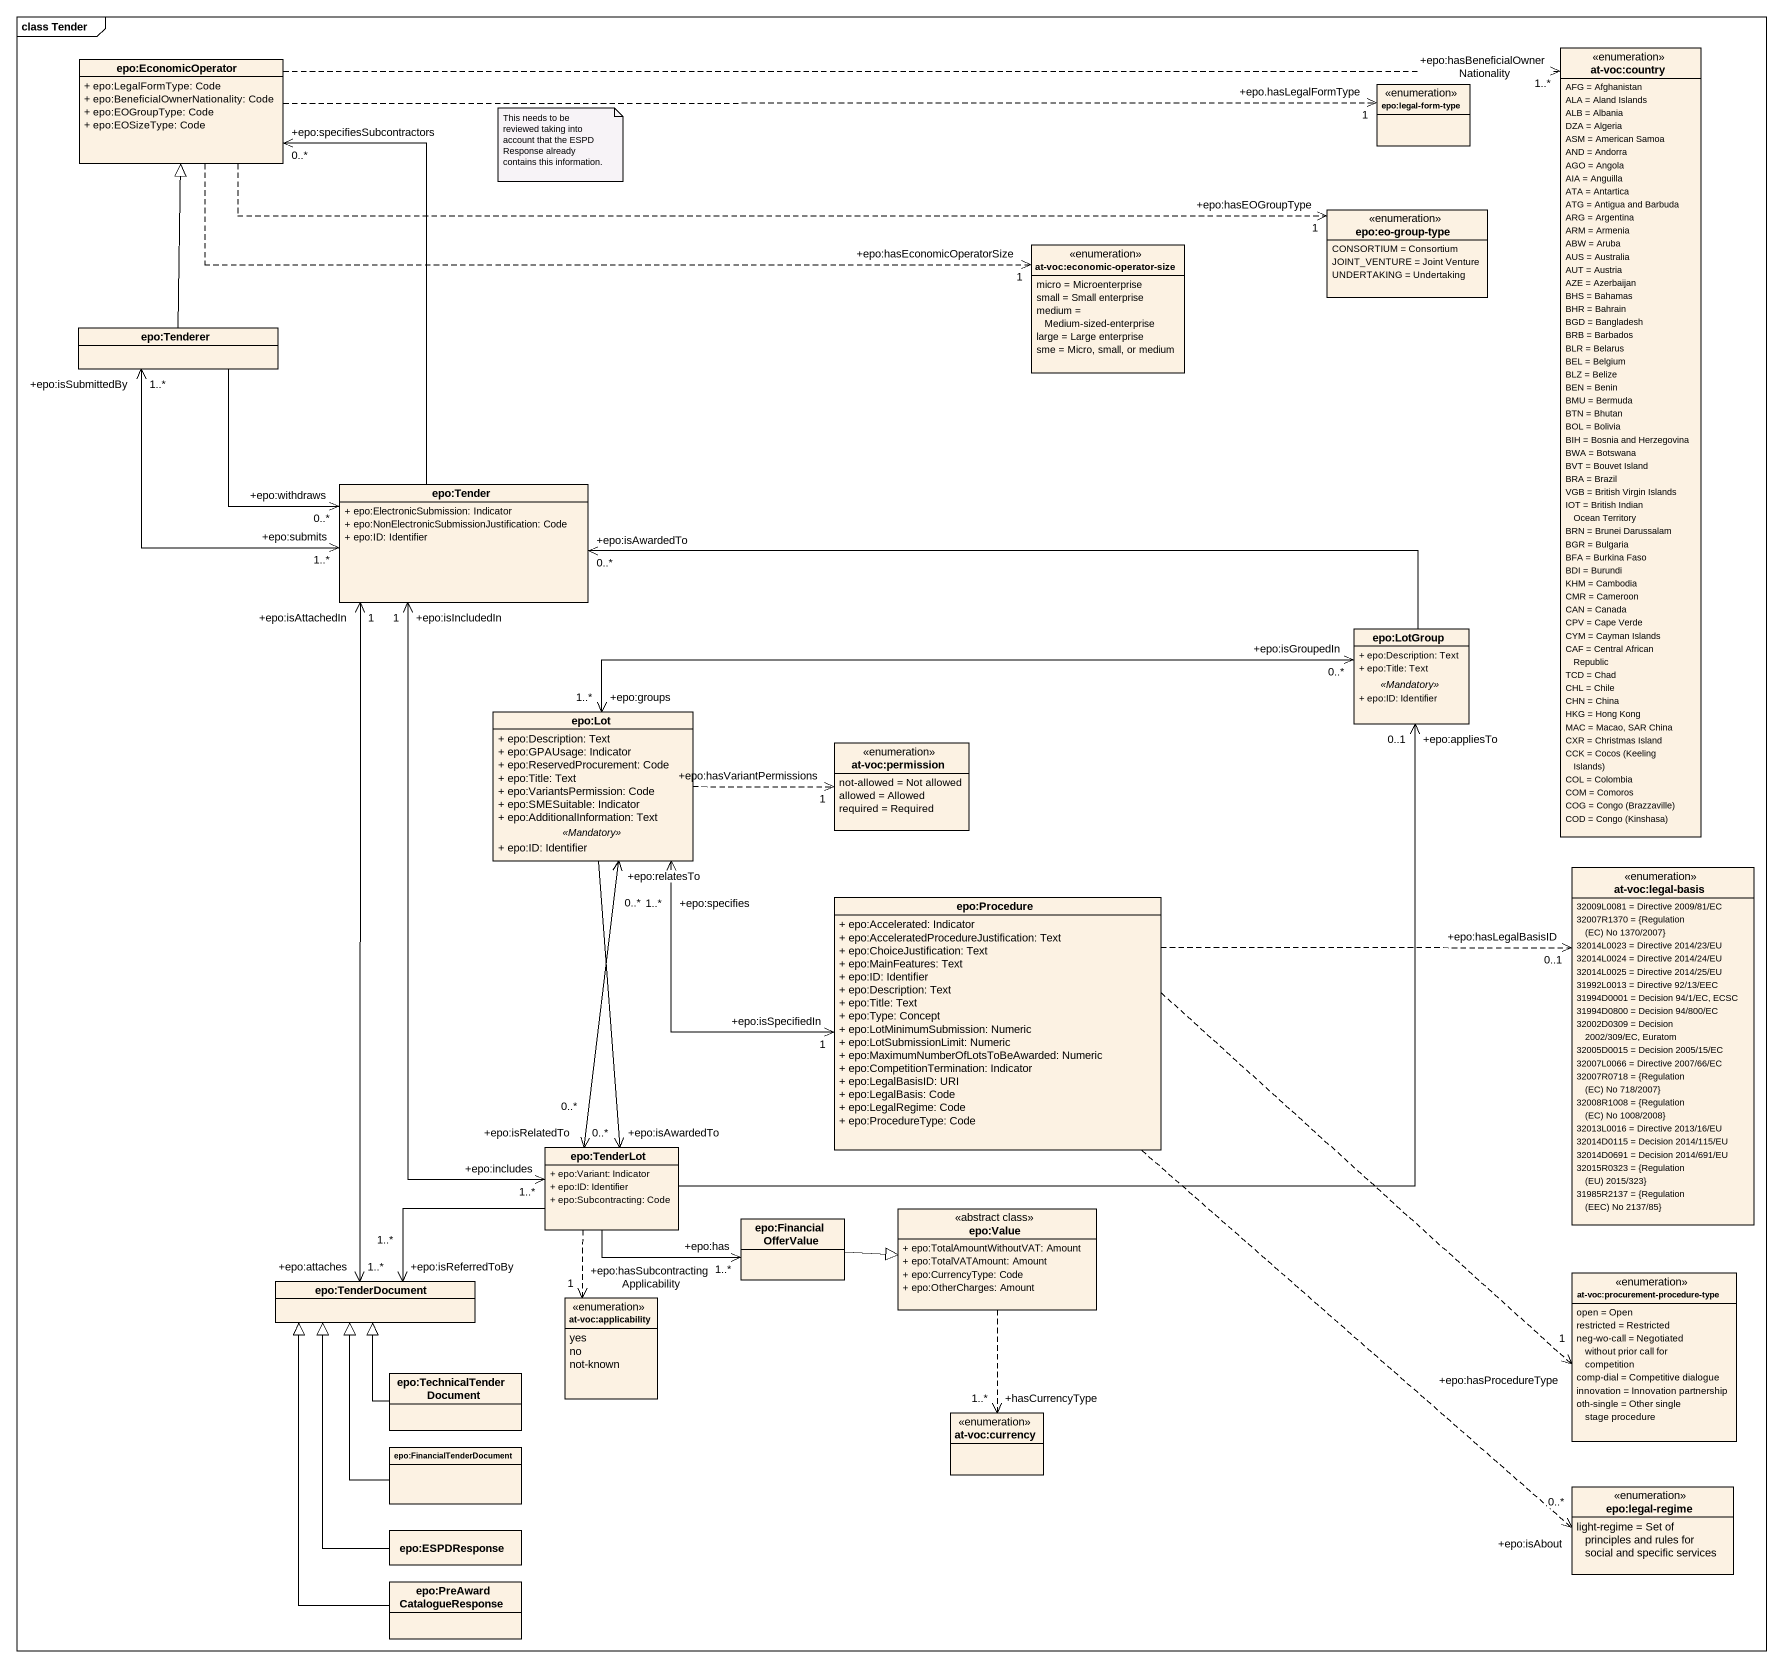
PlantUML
@startuml
mainframe class Tender
hide circle
hide empty members
skinparam classAttributeIconSize 0
class "epo:EconomicOperator" as epo_EconomicOperator {
  + epo:LegalFormType: Code
  + epo:BeneficialOwnerNationality: Code
  + epo:EOGroupType: Code
  + epo:EOSizeType: Code
}
enum "at-voc:country" as at_voc_country {
  AFG = Afghanistan
  ALA = Aland Islands
  ALB = Albania
  DZA = Algeria
  ASM = American Samoa
  AND = Andorra
  AGO = Angola
  AIA = Anguilla
  ATA = Antartica
  ATG = Antigua and Barbuda
  ARG = Argentina
  ARM = Armenia
  ABW = Aruba
  AUS = Australia
  AUT = Austria
  AZE = Azerbaijan
  BHS = Bahamas
  BHR = Bahrain
  BGD = Bangladesh
  BRB = Barbados
  BLR = Belarus
  BEL = Belgium
  BLZ = Belize
  BEN = Benin
  BMU = Bermuda
  BTN = Bhutan
  BOL = Bolivia
  BIH = Bosnia and Herzegovina
  BWA = Botswana
  BVT = Bouvet Island
  BRA = Brazil
  VGB = British Virgin Islands
  IOT = British Indian Ocean Territory
  BRN = Brunei Darussalam
  BGR = Bulgaria
  BFA = Burkina Faso
  BDI = Burundi
  KHM = Cambodia
  CMR = Cameroon
  CAN = Canada
  CPV = Cape Verde
  CYM = Cayman Islands
  CAF = Central African Republic
  TCD = Chad
  CHL = Chile
  CHN = China
  HKG = Hong Kong
  MAC = Macao, SAR China
  CXR = Christmas Island
  {field} CCK = Cocos (Keeling Islands)
  COL = Colombia
  COM = Comoros
  {field} COG = Congo (Brazzaville)
  {field} COD = Congo (Kinshasa)
}
enum "epo:legal-form-type" as epo_legal_form_type
enum "epo:eo-group-type" as epo_eo_group_type {
  CONSORTIUM = Consortium
  JOINT_VENTURE = Joint Venture
  UNDERTAKING = Undertaking
}
enum "at-voc:economic-operator-size" as at_voc_economic_operator {
  micro = Microenterprise
  small = Small enterprise
  medium = Medium-sized-enterprise
  large = Large enterprise
  sme = Micro, small, or medium
}
class "epo:Tenderer" as epo_Tenderer
class "epo:Tender" as epo_Tender {
  + epo:ElectronicSubmission: Indicator
  + epo:NonElectronicSubmissionJustification: Code
  + epo:ID: Identifier
}
class "epo:LotGroup" as epo_LotGroup {
  + epo:Description: Text
  + epo:Title: Text
  .. <<Mandatory>> ..
  + epo:ID: Identifier
}
class "epo:Lot" as epo_Lot {
  + epo:Description: Text
  + epo:GPAUsage: Indicator
  + epo:ReservedProcurement: Code
  + epo:Title: Text
  + epo:VariantsPermission: Code
  + epo:SMESuitable: Indicator
  + epo:AdditionalInformation: Text
  .. <<Mandatory>> ..
  + epo:ID: Identifier
}
enum "at-voc:permission" as at_voc_permission {
  not-allowed = Not allowed
  allowed = Allowed
  required = Required
}
class "epo:Procedure" as epo_Procedure {
  + epo:Accelerated: Indicator
  + epo:AcceleratedProcedureJustification: Text
  + epo:ChoiceJustification: Text
  + epo:MainFeatures: Text
  + epo:ID: Identifier
  + epo:Description: Text
  + epo:Title: Text
  + epo:Type: Concept
  + epo:LotMinimumSubmission: Numeric
  + epo:LotSubmissionLimit: Numeric
  + epo:MaximumNumberOfLotsToBeAwarded: Numeric
  + epo:CompetitionTermination: Indicator
  + epo:LegalBasisID: URI
  + epo:LegalBasis: Code
  + epo:LegalRegime: Code
  + epo:ProcedureType: Code
}
enum "at-voc:legal-basis" as at_voc_legal_basis {
  32009L0081 = Directive 2009/81/EC
  {field} 32007R1370 = {Regulation (EC) No 1370/2007}
  32014L0023 = Directive 2014/23/EU
  32014L0024 = Directive 2014/24/EU
  32014L0025 = Directive 2014/25/EU
  31992L0013 = Directive 92/13/EEC
  31994D0001 = Decision 94/1/EC, ECSC
  31994D0800 = Decision 94/800/EC
  32002D0309 = Decision 2002/309/EC, Euratom
  32005D0015 = Decision 2005/15/EC
  32007L0066 = Directive 2007/66/EC
  {field} 32007R0718 = {Regulation (EC) No 718/2007}
  {field} 32008R1008 = {Regulation (EC) No 1008/2008}
  32013L0016 = Directive 2013/16/EU
  32014D0115 = Decision 2014/115/EU
  32014D0691 = Decision 2014/691/EU
  {field} 32015R0323 = {Regulation (EU) 2015/323}
  {field} 31985R2137 = {Regulation (EEC) No 2137/85}
}
class "epo:TenderLot" as epo_TenderLot {
  + epo:Variant: Indicator
  + epo:ID: Identifier
  + epo:Subcontracting: Code
}
class "epo:FinancialOfferValue" as epo_FinancialOfferValue
class "epo:Value" as epo_Value <<abstract class>> {
  + epo:TotalAmountWithoutVAT: Amount
  + epo:TotalVATAmount: Amount
  + epo:CurrencyType: Code
  + epo:OtherCharges: Amount
}
class "epo:TenderDocument" as epo_TenderDocument
enum "at-voc:procurement-procedure-type" as at_voc_procurement {
  open = Open
  restricted = Restricted
  neg-wo-call = Negotiated without prior call for competition
  comp-dial = Competitive dialogue
  innovation = Innovation partnership
  oth-single = Other single stage procedure
}
enum "at-voc:applicability" as at_voc_applicability {
  yes
  no
  not-known
}
class "epo:TechnicalTenderDocument" as epo_TechnicalTenderDocument
enum "at-voc:currency" as at_voc_currency
class "epo:FinancialTenderDocument" as epo_FinancialTenderDocument
enum "epo:legal-regime" as epo_legal_regime {
  light-regime = Set of principles and rules for social and specific services
}
class "epo:ESPDResponse" as epo_ESPDResponse
class "epo:PreAwardCatalogueResponse" as epo_PreAwardCatalogueRespons
epo_EconomicOperator .right.> "+epo:hasBeneficialOwnerNationality\n1..*" at_voc_country
epo_EconomicOperator .right.> "+epo.hasLegalFormType\n1" epo_legal_form_type
epo_EconomicOperator .right.> "+epo:hasEOGroupType\n1" epo_eo_group_type
epo_EconomicOperator .right.> "+epo:hasEconomicOperatorSize\n1" at_voc_economic_operator
epo_Tenderer -up-|> epo_EconomicOperator
epo_Tenderer --> "+epo:withdraws\n0..*" epo_Tender
epo_Tenderer "+epo:isSubmittedBy\n1..*" <--> "+epo:submits\n1..*" epo_Tender
epo_Tender -up-> "+epo:specifiesSubcontractors\n0..*" epo_EconomicOperator
epo_Tender "+epo:isIncludedIn\n1" <--> "+epo:includes\n1..*" epo_TenderLot
epo_Tender "+epo:isAttachedIn\n1" <--> "+epo:attaches\n1..*" epo_TenderDocument
epo_LotGroup -left-> "+epo:isAwardedTo\n0..*" epo_Tender
epo_Lot "+epo:groups\n1..*" <-right-> "+epo:isGroupedIn\n0..*" epo_LotGroup
epo_Lot .right.> "+epo:hasVariantPermissions\n1" at_voc_permission
epo_Lot --> "+epo:isAwardedTo\n0..*" epo_TenderLot
epo_Procedure "+epo:isSpecifiedIn\n1" <-left-> "+epo:specifies\n1..*" epo_Lot
epo_Procedure .right.> "+epo:hasLegalBasisID\n0..1" at_voc_legal_basis
epo_Procedure .right.> "+epo:hasProcedureType\n1" at_voc_procurement
epo_Procedure ..> "+epo:isAbout\n0..*" epo_legal_regime
epo_TenderLot -up-> "+epo:appliesTo\n0..1" epo_LotGroup
epo_TenderLot "+epo:isRelatedTo\n0..*" <-up-> "+epo:relatesTo\n0..*" epo_Lot
epo_TenderLot -right-> "+epo:has\n1..*" epo_FinancialOfferValue
epo_TenderLot -left-> "+epo:isReferredToBy\n1..*" epo_TenderDocument
epo_TenderLot ..> "+epo:hasSubcontractingApplicability\n1" at_voc_applicability
epo_FinancialOfferValue -right-|> epo_Value
epo_Value ..> "+hasCurrencyType\n1..*" at_voc_currency
epo_TechnicalTenderDocument -up-|> epo_TenderDocument
epo_FinancialTenderDocument -up-|> epo_TenderDocument
epo_ESPDResponse -up-|> epo_TenderDocument
epo_PreAwardCatalogueRespons -up-|> epo_TenderDocument
note as N1
  This needs to be reviewed taking into account that the ESPD Response already contains this information.
end note
@enduml
